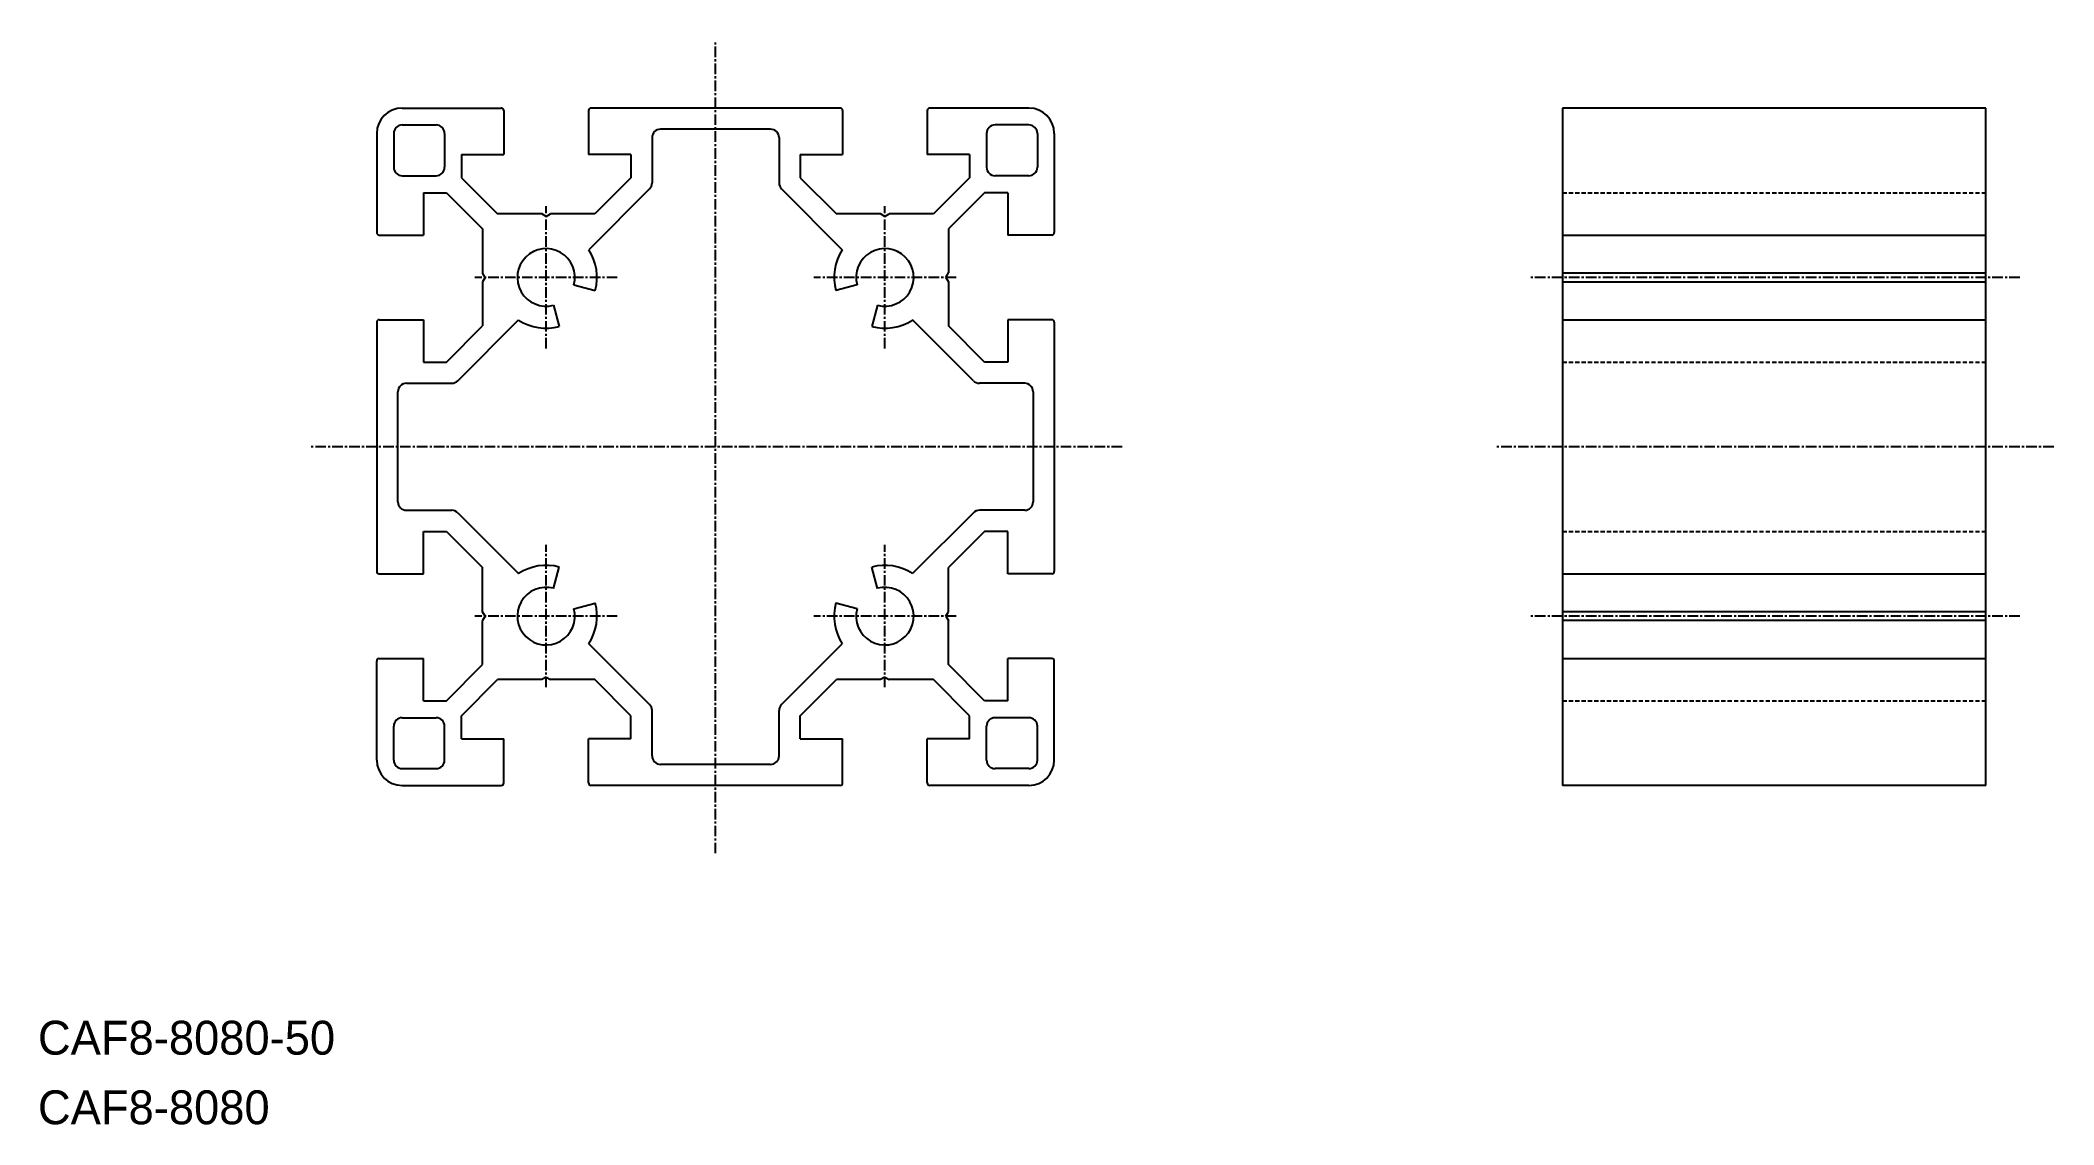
# Model space of a CAD drawing. Extents: x 0 to 238, y 0 to 128.
import ezdxf

# ---------------------------------------------------------------- set-up
doc = ezdxf.new("R2010")
doc.units = 0
doc.linetypes.add('CENTER', pattern=[2, 1.25, -0.25, 0.25, -0.25])
doc.linetypes.add('DASHED', pattern=[0.75, 0.5, -0.25])
doc.layers.get('0').update_dxf_attribs({"linetype": 'CONTINUOUS'})
doc.layers.add('CENTER', color=1, linetype='CENTER')

msp = doc.modelspace()

# ---------------------------------------------------------------- linework, layer by layer
at = {"color": 7, "linetype": 'CONTINUOUS'}
for p, q in [((43, 120), (54.7, 120)), ((45.93, 120), (45.93, 120)), ((48.85, 120), (48.85, 120)), ((55, 119.7), (55, 114.5)), ((65, 119.7), (65, 114.5)), ((94.7, 120), (65.3, 120)), ((95, 119.7), (95, 114.5)), ((105, 119.7), (105, 114.5)), ((117, 120), (105.3, 120)), ((180, 120), (180, 40)), ((230, 120), (180, 120)), ((230, 40), (230, 120)), ((40, 117), (40, 105.3)), ((42, 117), (42, 113)), ((43, 118), (47, 118)), ((48, 117), (48, 113)), ((72.5, 116.5), (72.5, 111.15)), ((86.5, 117.5), (73.5, 117.5)), ((87.5, 116.5), (87.5, 111.15)), ((112, 117), (112, 113)), ((117, 118), (113, 118)), ((118, 117), (118, 113)), ((120, 117), (120, 105.3)), ((50, 114.5), (55, 114.5)), ((50, 114.5), (50, 111.77)), ((70, 114.5), (65, 114.5)), ((70, 114.5), (70, 111.77)), ((90, 114.5), (95, 114.5)), ((90, 114.5), (90, 111.77)), ((110, 114.5), (105, 114.5)), ((110, 114.5), (110, 111.77)), ((43, 112), (47, 112)), ((50, 111.77), (54.27, 107.5)), ((70, 111.77), (65.73, 107.5)), ((90, 111.77), (94.27, 107.5)), ((110, 111.77), (105.73, 107.5)), ((117, 112), (113, 112)), ((45.5, 110), (45.5, 105)), ((45.5, 110), (48.23, 110)), ((48.23, 110), (52.5, 105.73)), ((72.21, 110.44), (65.03, 103.27)), ((87.79, 110.44), (94.97, 103.27)), ((111.77, 110), (107.5, 105.73)), ((114.5, 110), (111.77, 110)), ((114.5, 110), (114.5, 105)), ((59.48, 107.5), (54.27, 107.5)), ((60, 107.2), (59.48, 107.5)), ((60, 107.2), (60.52, 107.5)), ((65.73, 107.5), (60.52, 107.5)), ((99.48, 107.5), (94.27, 107.5)), ((100, 107.2), (99.48, 107.5)), ((100, 107.2), (100.52, 107.5)), ((105.73, 107.5), (100.52, 107.5)), ((40.3, 105), (45.5, 105)), ((52.5, 105.73), (52.5, 100.52)), ((107.5, 105.73), (107.5, 100.52)), ((119.7, 105), (114.5, 105)), ((180, 105), (230, 105)), ((52.8, 100), (52.5, 100.52)), ((52.8, 100), (52.5, 99.48)), ((107.2, 100), (107.5, 100.52)), ((107.2, 100), (107.5, 99.48)), ((180, 100.52), (230, 100.52)), ((52.5, 99.48), (52.5, 94.27)), ((63.28, 99.12), (65.8, 98.45)), ((96.72, 99.12), (94.2, 98.45)), ((107.5, 99.48), (107.5, 94.27)), ((180, 99.48), (230, 99.48)), ((60.88, 96.72), (61.55, 94.2)), ((99.12, 96.72), (98.45, 94.2)), ((40, 94.7), (40, 65.3)), ((40.3, 95), (45.5, 95)), ((45.5, 95), (45.5, 90)), ((48.23, 90), (52.5, 94.27)), ((49.56, 87.79), (56.73, 94.97)), ((110.44, 87.79), (103.27, 94.97)), ((111.77, 90), (107.5, 94.27)), ((119.7, 95), (114.5, 95)), ((114.5, 95), (114.5, 90)), ((120, 94.7), (120, 65.3)), ((180, 95), (230, 95)), ((45.5, 90), (48.23, 90)), ((114.5, 90), (111.77, 90)), ((42.5, 73.5), (42.5, 86.5)), ((43.5, 87.5), (48.85, 87.5)), ((116.5, 87.5), (111.15, 87.5)), ((117.5, 86.5), (117.5, 73.5)), ((43.5, 72.5), (48.85, 72.5)), ((49.56, 72.21), (56.73, 65.03)), ((110.44, 72.21), (103.27, 65.03)), ((116.5, 72.5), (111.15, 72.5)), ((45.5, 65), (45.5, 70)), ((45.5, 70), (48.23, 70)), ((48.23, 70), (52.5, 65.73)), ((111.77, 70), (107.5, 65.73)), ((114.5, 70), (111.77, 70)), ((114.5, 65), (114.5, 70)), ((40.3, 65), (45.5, 65)), ((52.5, 60.52), (52.5, 65.73)), ((60.88, 63.28), (61.55, 65.8)), ((99.12, 63.28), (98.45, 65.8)), ((107.5, 60.52), (107.5, 65.73)), ((119.7, 65), (114.5, 65)), ((180, 65), (230, 65)), ((52.8, 60), (52.5, 60.52)), ((52.8, 60), (52.5, 59.48)), ((52.5, 54.27), (52.5, 59.48)), ((63.28, 60.88), (65.8, 61.55)), ((96.72, 60.88), (94.2, 61.55)), ((107.2, 60), (107.5, 60.52)), ((107.2, 60), (107.5, 59.48)), ((107.5, 54.27), (107.5, 59.48)), ((230, 60.52), (180, 60.52)), ((230, 59.48), (180, 59.48)), ((40, 43), (40, 54.7)), ((40.3, 55), (45.5, 55)), ((45.5, 50), (45.5, 55)), ((72.21, 49.56), (65.03, 56.73)), ((87.79, 49.56), (94.97, 56.73)), ((114.5, 50), (114.5, 55)), ((119.7, 55), (114.5, 55)), ((120, 43), (120, 54.7)), ((180, 55), (230, 55)), ((48.23, 50), (52.5, 54.27)), ((50, 48.23), (54.27, 52.5)), ((59.48, 52.5), (54.27, 52.5)), ((60, 52.8), (59.48, 52.5)), ((60, 52.8), (60.52, 52.5)), ((65.73, 52.5), (60.52, 52.5)), ((70, 48.23), (65.73, 52.5)), ((90, 48.23), (94.27, 52.5)), ((99.48, 52.5), (94.27, 52.5)), ((100, 52.8), (99.48, 52.5)), ((100, 52.8), (100.52, 52.5)), ((105.73, 52.5), (100.52, 52.5)), ((110, 48.23), (105.73, 52.5)), ((111.77, 50), (107.5, 54.27)), ((45.5, 50), (48.23, 50)), ((114.5, 50), (111.77, 50)), ((43, 48), (47, 48)), ((50, 45.5), (50, 48.23)), ((70, 45.5), (70, 48.23)), ((72.5, 43.5), (72.5, 48.85)), ((87.5, 43.5), (87.5, 48.85)), ((90, 45.5), (90, 48.23)), ((110, 45.5), (110, 48.23)), ((117, 48), (113, 48)), ((42, 43), (42, 47)), ((48, 43), (48, 47)), ((50, 45.5), (55, 45.5)), ((55, 40.3), (55, 45.5)), ((70, 45.5), (65, 45.5)), ((65, 40.3), (65, 45.5)), ((90, 45.5), (95, 45.5)), ((95, 40.3), (95, 45.5)), ((105, 40.3), (105, 45.5)), ((110, 45.5), (105, 45.5)), ((112, 43), (112, 47)), ((118, 43), (118, 47)), ((43, 42), (47, 42)), ((86.5, 42.5), (73.5, 42.5)), ((117, 42), (113, 42)), ((43, 40), (54.7, 40)), ((94.7, 40), (65.3, 40)), ((117, 40), (105.3, 40)), ((230, 40), (180, 40))]:
    msp.add_line(p, q, dxfattribs=at)
at = {"color": 3, "linetype": 'DASHED'}
for p, q in [((180, 110), (230, 110)), ((180, 90), (230, 90)), ((180, 70), (230, 70)), ((180, 50), (230, 50))]:
    msp.add_line(p, q, dxfattribs=at)
at = {"color": 7, "linetype": 'CONTINUOUS'}
for centre, radius, start, end in [((43, 117), 3, 90, 180), ((54.7, 119.7), 0.3, 0, 90), ((65.3, 119.7), 0.3, 90, 180), ((94.7, 119.7), 0.3, 360, 90), ((105.3, 119.7), 0.3, 90, 180), ((117, 117), 3, 360, 90), ((43, 117), 1, 90, 180), ((47, 117), 1, 0, 90), ((73.5, 116.5), 1, 90, 180), ((86.5, 116.5), 1, 0, 90), ((113, 117), 1, 90, 180), ((117, 117), 1, 360, 90), ((43, 113), 1, 180, 270), ((47, 113), 1, 270, 0), ((113, 113), 1, 180, 270), ((117, 113), 1, 270, 360), ((71.5, 111.15), 1, 315, 0), ((88.5, 111.15), 1, 180, 225), ((40.3, 105.3), 0.3, 180, 270), ((119.7, 105.3), 0.3, 270, 0), ((60, 100), 3.4, 345, 285.0001), ((60, 100), 6, 345, 32.9753), ((100, 100), 6, 147.0247, 195), ((100, 100), 3.4, 254.9999, 194.9999), ((40.3, 94.7), 0.3, 90, 180), ((60, 100), 6, 237.0245, 285.0002), ((100, 100), 6, 254.9999, 302.9756), ((119.7, 94.7), 0.3, 0, 90), ((43.5, 86.5), 1, 90, 180), ((48.85, 88.5), 1, 270, 315), ((111.15, 88.5), 1, 225, 270), ((116.5, 86.5), 1, 0, 90), ((43.5, 73.5), 1, 180, 270), ((48.85, 71.5), 1, 45, 90), ((111.15, 71.5), 1, 90, 135), ((116.5, 73.5), 1, 270, 0), ((40.3, 65.3), 0.3, 180, 270), ((60, 60), 6, 74.9999, 122.9757), ((100, 60), 6, 57.0244, 105), ((119.7, 65.3), 0.3, 270, 0), ((60, 60), 3.4, 74.9999, 14.9998), ((100, 60), 3.4, 165, 104.9999), ((60, 60), 6, 327.0245, 14.9999), ((100, 60), 6, 165, 212.9754), ((40.3, 54.7), 0.3, 90, 180), ((119.7, 54.7), 0.3, 360, 90), ((43, 47), 1, 90, 180), ((47, 47), 1, 0, 90), ((71.5, 48.85), 1, 0, 45), ((88.5, 48.85), 1, 135, 180), ((113, 47), 1, 90, 180), ((117, 47), 1, 0, 90), ((43, 43), 3, 180, 270), ((43, 43), 1, 180, 270), ((47, 43), 1, 270, 0), ((73.5, 43.5), 1, 180, 270), ((86.5, 43.5), 1, 270, 0), ((113, 43), 1, 180, 270), ((117, 43), 3, 270, 0), ((117, 43), 1, 270, 0), ((54.7, 40.3), 0.3, 270, 0), ((65.3, 40.3), 0.3, 180, 270), ((94.7, 40.3), 0.3, 270, 0), ((105.3, 40.3), 0.3, 180, 270)]:
    msp.add_arc(centre, radius, start, end, dxfattribs=at)
at = {"layer": 'CENTER', "color": 1, "linetype": 'CENTER'}
for p, q in [((80, 32), (80, 128)), ((60, 91.6), (60, 108.4)), ((100, 91.6), (100, 108.4)), ((68.4, 100), (51.6, 100)), ((108.4, 100), (91.6, 100)), ((234, 100), (176, 100)), ((128, 80), (32, 80)), ((238, 80), (172, 80)), ((60, 51.6), (60, 68.4)), ((100, 51.6), (100, 68.4)), ((68.4, 60), (51.6, 60)), ((108.4, 60), (91.6, 60)), ((234, 60), (176, 60))]:
    msp.add_line(p, q, dxfattribs=at)

# ---------------------------------------------------------------- texts
at = {"color": 7, "linetype": 'CONTINUOUS'}
for s, p in [('CAF8-8080-50', (0, 8.22)), ('CAF8-8080', (0, 0))]:
    msp.add_text(s, height=4, dxfattribs=at).set_placement(p)

doc.saveas('drawing.dxf')
